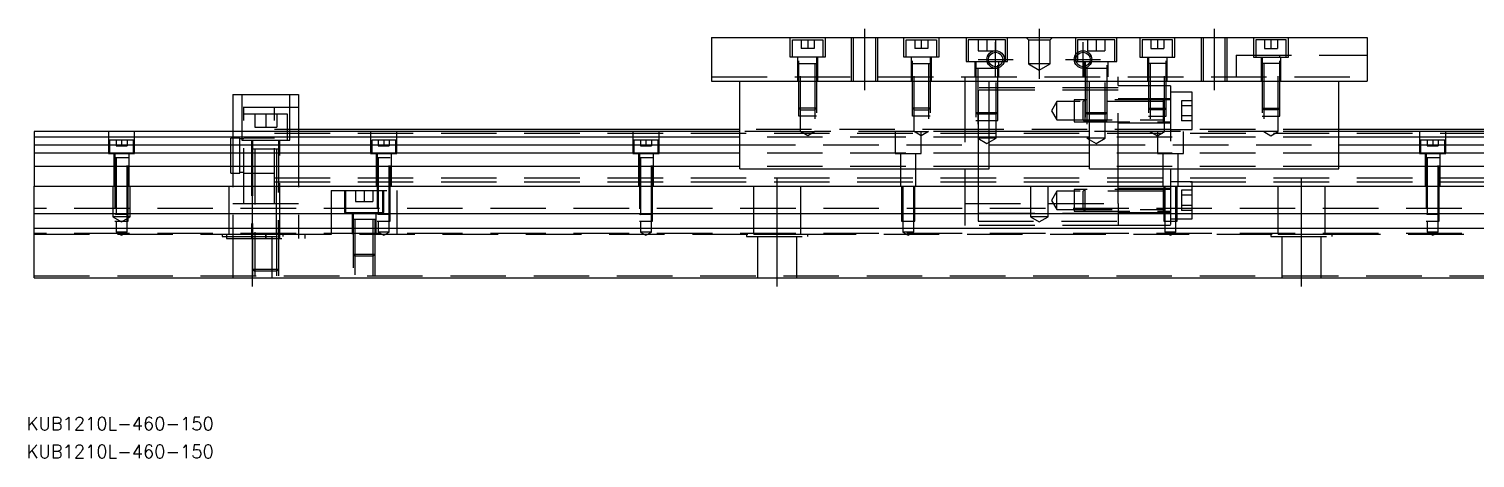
# Model space of a CAD drawing. Extents: x -10 to 660, y -263 to 102.
# Drawn here: x -1.2 to 329.7, y -263.3 to -165.1 of the extents above; entities that cross this region are included whole.
import ezdxf

# ---------------------------------------------------------------- set-up
doc = ezdxf.new("R2010")
doc.units = 0
doc.linetypes.add('CENTER', pattern=[50.8, 31.75, -6.35, 6.35, -6.35])
doc.linetypes.add('DASHED', pattern=[19.05, 12.7, -6.35])
doc.layers.get('0').update_dxf_attribs({"linetype": 'CONTINUOUS'})
doc.layers.add('CENTER', color=1, linetype='CENTER')
doc.styles.get("Standard").update_dxf_attribs({"font": 'txt.shx', "height": 3, "bigfont": 'bigfont.shx'})

# ---------------------------------------------------------------- blocks, each defined once
blk = doc.blocks.new('*U2')
at = {"color": 7, "linetype": 'CONTINUOUS'}
blk.add_text('KUB1210L-460-150', height=3, dxfattribs=at).set_placement((-1.71, -256.93))
blk = doc.blocks.new('*U3')
at = {"color": 7, "linetype": 'CONTINUOUS'}
blk.add_text('KUB1210L-460-150', height=3, dxfattribs=at).set_placement((-1.71, -263.32))

msp = doc.modelspace()

# ---------------------------------------------------------------- linework, layer by layer
at = {"color": 7, "linetype": 'CONTINUOUS'}
for p, q in [((155, -167.06), (305, -167.06)), ((155, -167.06), (155, -177.06)), ((305, -167.06), (305, -177.06)), ((155, -177.06), (305, -177.06)), ((161.5, -197.06), (161.5, -177.06)), ((218.5, -197.06), (218.5, -177.06)), ((241.5, -197.06), (241.5, -177.06)), ((298.5, -197.06), (298.5, -177.06)), ((45.5, -180.06), (45.5, -188.56)), ((45.5, -180.06), (60.5, -180.06)), ((60.5, -180.06), (60.5, -188.56)), ((0, -188.56), (0, -189.812272)), ((161.5, -188.56), (0, -188.56)), ((161.5, -188.06), (60.5, -188.06)), ((241.5, -188.56), (218.5, -188.56)), ((405, -188.06), (298.5, -188.06)), ((460, -188.56), (298.5, -188.56)), ((0, -189.812272), (0, -191.58668)), ((161.5, -189.812272), (0, -189.812272)), ((0, -191.58668), (161.5, -191.58668)), ((0, -191.58668), (0, -193.483076)), ((241.5, -189.812272), (218.5, -189.812272)), ((218.5, -191.58668), (241.5, -191.58668)), ((460, -189.812272), (298.5, -189.812272)), ((298.5, -191.58668), (460, -191.58668)), ((161.5, -193.483076), (0, -193.483076)), ((0, -193.483076), (0, -196.537372)), ((56.000006, -192.56), (49.999994, -192.56)), ((56.000006, -192.56), (49.999994, -192.56)), ((241.5, -193.483076), (218.5, -193.483076)), ((460, -193.483076), (298.5, -193.483076)), ((0, -196.537372), (0, -201.06)), ((161.5, -196.537372), (0, -196.537372)), ((161.5, -197.06), (218.5, -197.06)), ((241.5, -196.537372), (218.5, -196.537372)), ((241.5, -197.06), (298.5, -197.06)), ((460, -196.537372), (298.5, -196.537372)), ((0, -201.06), (460, -201.06)), ((0, -207.36), (0, -201.06)), ((460, -207.36), (0, -207.36)), ((0, -210.76), (0, -207.36)), ((460, -210.76), (0, -210.76)), ((0, -222.06), (0, -210.76)), ((78.000006, -208.66), (72.999994, -208.66)), ((78.000006, -208.66), (72.999994, -208.66)), ((0, -222.06), (460, -222.06))]:
    msp.add_line(p, q, dxfattribs=at)
at = {"color": 3, "linetype": 'DASHED'}
for p, q in [((173, -171.56), (173, -167.06)), ((173.5, -167.56), (180.5, -167.56)), ((173.5, -171.56), (173.5, -167.56)), ((175.5, -167.56), (175.5, -169.56)), ((177, -167.56), (177, -169.56)), ((178.5, -167.56), (178.5, -169.56)), ((180.5, -167.56), (180.5, -171.56)), ((181, -167.06), (181, -171.56)), ((187.000006, -177.06), (187.000006, -167.06)), ((187.5, -177.06), (187.5, -167.06)), ((192.5, -167.06), (192.5, -177.06)), ((192.999994, -167.06), (192.999994, -177.06)), ((199, -171.56), (199, -167.06)), ((199.5, -167.56), (206.5, -167.56)), ((199.5, -171.56), (199.5, -167.56)), ((201.5, -167.56), (201.5, -169.56)), ((203, -167.56), (203, -169.56)), ((204.5, -167.56), (204.5, -169.56)), ((206.5, -167.56), (206.5, -171.56)), ((207, -167.06), (207, -171.56)), ((213.25, -167.06), (213.25, -172.56)), ((222.25, -167.56), (213.75, -167.56)), ((213.75, -167.56), (213.75, -172.56)), ((216, -167.56), (216, -170.06)), ((218, -167.56), (218, -170.06)), ((220, -167.56), (220, -170.06)), ((222.25, -172.56), (222.25, -167.56)), ((222.75, -172.56), (222.75, -167.06)), ((227.5, -167.56), (227, -167.06)), ((227.5, -167.56), (227.5, -173.06)), ((227.5, -167.56), (232.5, -167.56)), ((232.5, -167.56), (233, -167.06)), ((232.5, -173.06), (232.5, -167.56)), ((238.25, -167.06), (238.25, -172.56)), ((247.25, -167.56), (238.75, -167.56)), ((238.75, -167.56), (238.75, -170.49875)), ((241, -167.56), (241, -170.06)), ((243, -167.56), (243, -170.06)), ((245, -167.56), (245, -170.06)), ((247.25, -172.56), (247.25, -167.56)), ((247.75, -172.56), (247.75, -167.06)), ((253, -167.06), (253, -171.56)), ((260.5, -167.56), (253.5, -167.56)), ((253.5, -167.56), (253.5, -171.56)), ((255.5, -167.56), (255.5, -169.56)), ((257, -167.56), (257, -169.56)), ((258.5, -167.56), (258.5, -169.56)), ((260.5, -171.56), (260.5, -167.56)), ((261, -171.56), (261, -167.06)), ((267.000006, -167.06), (267.000006, -177.06)), ((267.5, -167.06), (267.5, -177.06)), ((272.5, -177.06), (272.5, -167.06)), ((272.999994, -177.06), (272.999994, -167.06)), ((279, -167.06), (279, -171.56)), ((286.5, -167.56), (279.5, -167.56)), ((279.5, -167.56), (279.5, -171.56)), ((281.5, -167.56), (281.5, -169.56)), ((283, -167.56), (283, -169.56)), ((284.5, -167.56), (284.5, -169.56)), ((286.5, -171.56), (286.5, -167.56)), ((287, -171.56), (287, -167.06)), ((181, -171.56), (173, -171.56)), ((174.75, -177.06), (174.75, -171.56)), ((175.000006, -185.06), (174.999977, -171.56)), ((177, -169.56), (175.5, -169.56)), ((178.5, -169.56), (177, -169.56)), ((179.000023, -171.56), (178.999994, -185.06)), ((179.25, -171.56), (179.25, -177.06)), ((207, -171.56), (199, -171.56)), ((200.75, -177.06), (200.75, -171.56)), ((201.000006, -185.06), (200.999977, -171.56)), ((203, -169.56), (201.5, -169.56)), ((204.5, -169.56), (203, -169.56)), ((205.000023, -171.56), (204.999994, -185.06)), ((205.25, -171.56), (205.25, -177.06)), ((216, -170.06), (218, -170.06)), ((218, -170.06), (220, -170.06)), ((238.75, -170.49875), (238.75, -170.982968)), ((238.75, -170.982968), (238.75, -172.56)), ((241, -170.06), (243, -170.06)), ((243, -170.06), (245, -170.06)), ((253, -171.56), (261, -171.56)), ((254.75, -171.56), (254.75, -177.06)), ((254.999977, -171.56), (255.000006, -185.06)), ((255.5, -169.56), (257, -169.56)), ((257, -169.56), (258.5, -169.56)), ((258.999994, -185.06), (259.000023, -171.56)), ((259.25, -177.06), (259.25, -171.56)), ((275, -171.06), (275, -176.06)), ((275, -171.06), (305, -171.06)), ((279, -171.56), (287, -171.56)), ((280.75, -171.56), (280.75, -177.06)), ((280.999977, -171.56), (281.000006, -185.06)), ((281.5, -169.56), (283, -169.56)), ((283, -169.56), (284.5, -169.56)), ((284.999994, -185.06), (285.000023, -171.56)), ((285, -171.56), (285, -171.06)), ((285.25, -177.06), (285.25, -171.56)), ((175, -172.955), (179, -172.96)), ((175, -172.96), (175, -172.955)), ((175, -172.965), (175, -172.96)), ((175.35, -188.56), (175.35, -172.96)), ((178.65, -172.96), (178.65, -188.56)), ((179, -172.955), (179, -172.96)), ((179, -172.96), (179, -172.965)), ((201, -172.96), (205, -172.96)), ((201.35, -188.56), (201.35, -172.96)), ((204.65, -172.96), (204.65, -188.56)), ((213.25, -172.56), (222.75, -172.56)), ((215.25, -172.56), (215.25, -176.06)), ((220.500006, -174.16), (215.499994, -174.16)), ((215.500006, -172.56), (215.500006, -186.06)), ((215.9, -174.16), (215.9, -190.06)), ((220.1, -190.06), (220.1, -174.16)), ((220.499994, -186.06), (220.499994, -172.56)), ((220.75, -176.06), (220.75, -172.56)), ((232.5, -173.06), (227.5, -173.06)), ((227.5, -173.06), (230, -174.503376)), ((230, -174.503376), (232.5, -173.06)), ((238.25, -172.56), (247.75, -172.56)), ((240.25, -172.56), (240.25, -176.06)), ((245.500006, -174.16), (240.499994, -174.16)), ((240.500006, -172.56), (240.500006, -186.06)), ((240.9, -174.16), (240.9, -190.06)), ((245.1, -190.06), (245.1, -174.16)), ((245.499994, -186.06), (245.499994, -172.56)), ((245.75, -176.06), (245.75, -172.56)), ((259, -172.96), (255, -172.96)), ((255.35, -172.96), (255.35, -188.56)), ((258.65, -188.56), (258.65, -172.96)), ((285, -172.955), (281, -172.96)), ((281, -172.955), (281, -172.96)), ((281, -172.96), (281, -172.965)), ((281.35, -172.96), (281.35, -188.56)), ((284.65, -188.56), (284.65, -172.96)), ((285, -172.96), (285, -172.955)), ((285, -172.965), (285, -172.96)), ((155, -176.06), (305, -176.06)), ((213, -177.06), (213, -176.06)), ((213, -188.935), (213, -177.06)), ((248, -178.56), (213, -178.56)), ((248, -177.06), (248, -176.06)), ((248, -197.06), (248, -177.06)), ((260, -178.06), (248, -178.06)), ((260, -178.06), (260, -210.06)), ((47.5, -180.06), (47.5, -190.56)), ((58.5, -190.56), (58.5, -180.06)), ((216, -179.06), (216, -184.56)), ((248, -179.06), (216, -179.06)), ((234, -181.71), (232.787564, -183.81)), ((234, -185.91), (234, -181.71)), ((258.4, -181.71), (234, -181.71)), ((260, -181.31), (238, -181.310004)), ((238, -181.310004), (238, -186.309994)), ((240.4, -181.310003), (240.4, -186.309995)), ((245.5, -179.06), (245.1, -179.06)), ((260, -181.06), (248, -181.06)), ((258.4, -186.31), (258.4, -181.31)), ((265, -179.56), (260, -179.56)), ((262.5, -181.500598), (262.5, -186.119402)), ((265, -181.500598), (262.5, -181.500598)), ((265, -188.06), (265, -179.56)), ((60.5, -183.06), (45.5, -183.06)), ((48, -205.06), (48, -183.06)), ((58, -184.56), (48, -184.56)), ((50.5, -184.56), (50.5, -187.56)), ((53, -184.56), (53, -187.56)), ((55, -205.06), (55, -183.06)), ((55.5, -184.56), (55.5, -187.56)), ((58, -188.56), (58, -184.56)), ((179, -183.21), (175, -183.21)), ((175.35, -183.56), (175, -183.21)), ((178.999994, -185.06), (175.000006, -185.06)), ((175.35, -183.56), (178.65, -183.56)), ((179, -183.21), (178.65, -183.56)), ((205, -183.21), (201, -183.21)), ((201.35, -183.56), (201, -183.21)), ((204.999994, -185.06), (201.000006, -185.06)), ((201.35, -183.56), (204.65, -183.56)), ((201.6, -183.659954), (201.6, -183.559986)), ((205, -183.21), (204.65, -183.56)), ((215.5, -184.16), (220.5, -184.16)), ((215.5, -184.16), (215.9, -184.56)), ((220.1, -184.56), (215.9, -184.56)), ((216, -184.56), (216, -197.06)), ((220.1, -184.56), (220.5, -184.16)), ((232.787564, -183.81), (234, -185.91)), ((240.5, -184.16), (245.5, -184.16)), ((240.5, -184.16), (240.9, -184.56)), ((245.1, -184.56), (240.9, -184.56)), ((245.1, -184.56), (245.5, -184.16)), ((255, -183.21), (259, -183.21)), ((255, -183.21), (255.35, -183.56)), ((255.000006, -185.06), (258.999994, -185.06)), ((258.65, -183.56), (255.35, -183.56)), ((258.4, -183.659954), (258.4, -183.559986)), ((258.65, -183.56), (259, -183.21)), ((265, -182.6553), (262.5, -182.6553)), ((265, -184.9647), (262.5, -184.9647)), ((281, -183.21), (285, -183.21)), ((281, -183.21), (281.35, -183.56)), ((281.000006, -185.06), (284.999994, -185.06)), ((284.65, -183.56), (281.35, -183.56)), ((284.65, -183.56), (285, -183.21)), ((17, -188.56), (17, -193.56)), ((23, -193.56), (23, -188.56)), ((45.5, -188.56), (45.5, -213.06)), ((50.5, -187.56), (53, -187.56)), ((53, -187.56), (55.5, -187.56)), ((58, -188.06), (55, -188.06)), ((60.5, -188.06), (58, -188.06)), ((58, -190.56), (58, -188.56)), ((60.5, -188.56), (60.5, -213.06)), ((77, -188.56), (77, -193.56)), ((83, -193.56), (83, -188.56)), ((137, -188.56), (137, -193.56)), ((143, -193.56), (143, -188.56)), ((216, -188.06), (161.5, -188.06)), ((175.35, -188.56), (161.5, -188.56)), ((175.35, -188.56), (178.65, -188.56)), ((177, -189.512628), (175.35, -188.56)), ((178.65, -188.56), (177, -189.512628)), ((201.35, -188.56), (178.65, -188.56)), ((197, -188.56), (197, -193.56)), ((201.35, -188.56), (204.65, -188.56)), ((203, -189.512628), (201.35, -188.56)), ((203, -193.56), (203, -188.56)), ((204.65, -188.56), (203, -189.512628)), ((218.5, -188.56), (204.65, -188.56)), ((215.500006, -186.06), (220.499994, -186.06)), ((260, -188.06), (216, -188.06)), ((234, -185.91), (258.4, -185.91)), ((238, -186.309994), (260, -186.31)), ((240.500006, -186.06), (245.499994, -186.06)), ((255.35, -188.56), (241.5, -188.56)), ((248, -186.56), (260, -186.56)), ((258.65, -188.56), (255.35, -188.56)), ((255.35, -188.56), (257, -189.512628)), ((257, -189.512628), (258.65, -188.56)), ((257, -188.56), (257, -193.56)), ((281.35, -188.56), (258.65, -188.56)), ((260, -188.06), (265, -188.06)), ((260, -188.06), (265, -188.06)), ((265, -186.119402), (262.5, -186.119402)), ((263, -193.56), (263, -188.56)), ((298.5, -188.06), (265, -188.06)), ((284.65, -188.56), (281.35, -188.56)), ((281.35, -188.56), (283, -189.512628)), ((283, -189.512628), (284.65, -188.56)), ((298.5, -188.56), (284.65, -188.56)), ((317, -188.56), (317, -193.56)), ((323, -193.56), (323, -188.56)), ((22.75, -190.56), (17.25, -190.56)), ((17.25, -190.56), (17.25, -193.56)), ((18.75, -190.56), (18.75, -191.86)), ((18.75, -191.86), (20, -191.86)), ((20, -190.56), (20, -191.86)), ((20, -191.86), (21.25, -191.86)), ((21.25, -190.56), (21.25, -191.86)), ((22.75, -193.56), (22.75, -190.56)), ((45, -198.06), (45, -190.06)), ((47.1, -190.06), (45, -190.06)), ((47.1, -198.06), (47.1, -190.06)), ((48, -190.26), (47.1, -190.26)), ((47.5, -190.56), (58.5, -190.56)), ((55, -190.06), (48, -190.06)), ((49.75, -190.56), (49.75, -213.06)), ((50.000006, -190.56), (50.000006, -221.56)), ((55, -188.935), (405, -188.935)), ((55.999994, -221.56), (55.999994, -190.56)), ((56.25, -213.06), (56.25, -190.56)), ((82.75, -190.56), (77.25, -190.56)), ((77.25, -190.56), (77.25, -193.56)), ((78.75, -190.56), (78.75, -191.86)), ((78.75, -191.86), (80, -191.86)), ((80, -190.56), (80, -191.86)), ((80, -191.86), (81.25, -191.86)), ((81.25, -190.56), (81.25, -191.86)), ((82.75, -193.56), (82.75, -190.56)), ((142.75, -190.56), (137.25, -190.56)), ((137.25, -190.56), (137.25, -193.56)), ((138.75, -190.56), (138.75, -191.86)), ((138.75, -191.86), (140, -191.86)), ((140, -190.56), (140, -191.86)), ((140, -191.86), (141.25, -191.86)), ((141.25, -190.56), (141.25, -191.86)), ((142.75, -193.56), (142.75, -190.56)), ((218.5, -189.812272), (161.5, -189.812272)), ((161.5, -191.58668), (218.5, -191.58668)), ((213, -210.06), (213, -188.935)), ((220.1, -190.06), (215.9, -190.06)), ((215.9, -190.06), (218, -191.272436)), ((218, -191.272436), (220.1, -190.06)), ((245.1, -190.06), (240.9, -190.06)), ((240.9, -190.06), (243, -191.272436)), ((298.5, -189.812272), (241.5, -189.812272)), ((241.5, -191.58668), (298.5, -191.58668)), ((243, -191.272436), (245.1, -190.06)), ((322.75, -190.56), (317.25, -190.56)), ((317.25, -190.56), (317.25, -193.56)), ((318.75, -190.56), (318.75, -191.86)), ((318.75, -191.86), (320, -191.86)), ((320, -190.56), (320, -191.86)), ((320, -191.86), (321.25, -191.86)), ((321.25, -190.56), (321.25, -191.86)), ((322.75, -193.56), (322.75, -190.56)), ((17, -193.56), (23, -193.56)), ((18.25, -193.56), (18.25, -201.06)), ((21.5, -194.56), (18.5, -194.56)), ((18.500006, -193.56), (18.500006, -209.06)), ((18.75, -194.56), (18.75, -209.06)), ((21.37533, -194.56), (19.998804, -194.56)), ((21.25, -209.06), (21.25, -194.56)), ((21.499994, -209.06), (21.499994, -193.56)), ((21.75, -201.06), (21.75, -193.56)), ((56.000006, -192.56), (49.999994, -192.56)), ((50.5, -192.56), (50.5, -221.56)), ((55.5, -221.56), (55.5, -192.56)), ((77, -193.56), (83, -193.56)), ((78.25, -193.56), (78.25, -201.06)), ((81.5, -194.56), (78.5, -194.56)), ((78.500006, -193.56), (78.500006, -209.06)), ((78.75, -194.56), (78.75, -209.06)), ((81.37533, -194.56), (79.998804, -194.56)), ((81.25, -209.06), (81.25, -194.56)), ((81.499994, -209.06), (81.499994, -193.56)), ((81.75, -201.06), (81.75, -193.56)), ((137, -193.56), (143, -193.56)), ((138.25, -193.56), (138.25, -201.06)), ((141.5, -194.56), (138.5, -194.56)), ((138.500006, -193.56), (138.500006, -209.06)), ((138.75, -194.56), (138.75, -209.06)), ((141.37533, -194.56), (139.998804, -194.56)), ((141.25, -209.06), (141.25, -194.56)), ((141.499994, -209.06), (141.499994, -193.56)), ((141.75, -201.06), (141.75, -193.56)), ((218.5, -193.483076), (161.5, -193.483076)), ((197, -193.56), (203, -193.56)), ((198.25, -193.56), (198.25, -201.06)), ((201.75, -201.06), (201.75, -193.56)), ((298.5, -193.483076), (241.5, -193.483076)), ((257, -193.56), (263, -193.56)), ((258.25, -193.56), (258.25, -201.06)), ((261.75, -201.06), (261.75, -193.56)), ((317, -193.56), (323, -193.56)), ((318.25, -193.56), (318.25, -201.06)), ((321.5, -194.56), (318.5, -194.56)), ((318.500006, -193.56), (318.500006, -209.06)), ((318.75, -194.56), (318.75, -209.06)), ((321.37533, -194.56), (319.998804, -194.56)), ((321.25, -209.06), (321.25, -194.56)), ((321.499994, -209.06), (321.499994, -193.56)), ((321.75, -201.06), (321.75, -193.56)), ((45, -198.06), (47.1, -198.06)), ((47.1, -197.86), (48, -197.86)), ((48, -198.06), (50, -198.06)), ((50, -198.06), (50.5, -198.06)), ((50.5, -198.06), (55, -198.06)), ((218.5, -196.537372), (161.5, -196.537372)), ((216, -197.06), (216, -201.06)), ((298.5, -196.537372), (241.5, -196.537372)), ((248, -201.06), (248, -197.06)), ((18, -201.06), (18, -208.06)), ((22, -208.06), (22, -201.06)), ((44.638098, -212.06), (44.638098, -201.06)), ((55, -199.185), (405, -199.185)), ((55, -200.06), (405, -200.06)), ((55.361902, -201.06), (55.361902, -212.06)), ((164.638098, -212.06), (164.638098, -201.06)), ((175.361902, -201.06), (175.361902, -212.06)), ((198.500006, -201.06), (198.500006, -207.36)), ((198.75, -201.06), (198.75, -211.56)), ((201.25, -211.56), (201.25, -201.06)), ((201.499994, -207.36), (201.499994, -201.06)), ((216, -201.06), (216, -207.36)), ((228, -201.06), (228, -208.06)), ((232, -208.06), (232, -201.06)), ((260, -201.81), (238, -201.810004)), ((238, -201.810004), (238, -206.809994)), ((240.4, -201.810003), (240.4, -206.809995)), ((248, -205.06), (248, -201.06)), ((260, -201.56), (248, -201.56)), ((258.4, -206.81), (258.4, -201.81)), ((258.500006, -201.06), (258.500006, -207.36)), ((258.75, -201.06), (258.75, -211.56)), ((265, -200.06), (260, -200.06)), ((261.25, -211.56), (261.25, -201.06)), ((261.499994, -207.36), (261.499994, -201.06)), ((265, -208.56), (265, -200.06)), ((284.638098, -212.06), (284.638098, -201.06)), ((295.361902, -201.06), (295.361902, -212.06)), ((45.5, -205.06), (48, -205.06)), ((48, -205.06), (50, -205.06)), ((50, -205.06), (50.5, -205.06)), ((50.5, -205.06), (55, -205.06)), ((55, -205.06), (60.5, -205.06)), ((68, -202.06), (68, -212.06)), ((68, -202.06), (83, -202.06)), ((71, -202.06), (71, -207.06)), ((71.25, -202.06), (71.25, -207.06)), ((73.5, -202.06), (73.5, -204.56)), ((73.5, -204.56), (75.5, -204.56)), ((75.5, -202.06), (75.5, -204.56)), ((75.5, -204.56), (77.5, -204.56)), ((77.5, -202.06), (77.5, -204.56)), ((79.75, -207.06), (79.75, -202.06)), ((80, -207.06), (80, -202.06)), ((81.25, -202.06), (81.5, -202.06)), ((83, -202.06), (83, -212.06)), ((213, -205.06), (248, -205.06)), ((234, -202.21), (232.787564, -204.31)), ((232.787564, -204.31), (234, -206.41)), ((234, -206.41), (234, -202.21)), ((258.4, -202.21), (234, -202.21)), ((248, -205.06), (248, -207.36)), ((262.5, -202.000598), (262.5, -206.619402)), ((265, -202.000598), (262.5, -202.000598)), ((265, -203.1553), (262.5, -203.1553)), ((460, -206.21), (0, -206.21)), ((22, -208.06), (18, -208.06)), ((18, -208.06), (20, -209.2147)), ((18.5, -207.31), (21.5, -207.31)), ((18.5, -207.31), (18.55, -207.36)), ((18.500006, -207.310006), (18.500006, -207.36)), ((18.55, -207.36), (18.75, -207.56)), ((21.25, -207.56), (18.75, -207.56)), ((20, -209.2147), (22, -208.06)), ((21.25, -207.56), (21.45, -207.36)), ((21.45, -207.36), (21.5, -207.31)), ((21.499994, -207.36), (21.499994, -207.310006)), ((71, -207.06), (80, -207.06)), ((72.75, -207.06), (72.75, -212.06)), ((73.000006, -207.06), (73.000006, -221.56)), ((77.999994, -221.56), (77.999994, -207.06)), ((78.25, -212.06), (78.25, -207.06)), ((78.5, -207.31), (81.5, -207.31)), ((78.5, -207.31), (78.55, -207.36)), ((78.500006, -207.310006), (78.500006, -207.36)), ((78.55, -207.36), (78.75, -207.56)), ((81.25, -207.56), (78.75, -207.56)), ((81.25, -207.56), (81.45, -207.36)), ((81.45, -207.36), (81.5, -207.31)), ((81.499994, -207.36), (81.499994, -207.310006)), ((138.5, -207.31), (141.5, -207.31)), ((138.5, -207.31), (138.55, -207.36)), ((138.500006, -207.310006), (138.500006, -207.36)), ((138.55, -207.36), (138.75, -207.56)), ((141.25, -207.56), (138.75, -207.56)), ((141.25, -207.56), (141.45, -207.36)), ((141.45, -207.36), (141.5, -207.31)), ((141.499994, -207.36), (141.499994, -207.310006)), ((198.500006, -207.36), (198.500006, -209.06)), ((201.499994, -209.06), (201.499994, -207.36)), ((248, -207.335918), (213, -207.335918)), ((216, -207.36), (216, -209.06)), ((232, -208.06), (228, -208.06)), ((228, -208.06), (230, -209.2147)), ((230, -209.2147), (232, -208.06)), ((234, -206.41), (258.4, -206.41)), ((238, -206.809994), (260, -206.81)), ((248, -207.06), (260, -207.06)), ((248, -207.36), (248, -210.06)), ((258.500006, -207.36), (258.500006, -209.06)), ((261.499994, -209.06), (261.499994, -207.36)), ((265, -205.4647), (262.5, -205.4647)), ((265, -206.619402), (262.5, -206.619402)), ((318.5, -207.31), (321.5, -207.31)), ((318.5, -207.31), (318.55, -207.36)), ((318.500006, -207.310006), (318.500006, -207.36)), ((318.55, -207.36), (318.75, -207.56)), ((321.25, -207.56), (318.75, -207.56)), ((321.25, -207.56), (321.45, -207.36)), ((321.45, -207.36), (321.5, -207.31)), ((321.499994, -207.36), (321.499994, -207.310006)), ((18.500006, -209.06), (21.499994, -209.06)), ((18.75, -209.06), (18.75, -211.56)), ((21.25, -211.56), (18.75, -211.56)), ((18.75, -211.56), (20, -212.281688)), ((20, -212.281688), (21.25, -211.56)), ((21.25, -211.56), (21.25, -209.06)), ((78.000006, -208.66), (72.999994, -208.66)), ((73.4, -208.66), (73.4, -221.56)), ((77.6, -221.56), (77.6, -208.66)), ((78.500006, -209.06), (81.499994, -209.06)), ((78.75, -209.06), (78.75, -211.56)), ((81.25, -211.56), (78.75, -211.56)), ((78.75, -211.56), (80, -212.281688)), ((80, -212.281688), (81.25, -211.56)), ((81.25, -211.56), (81.25, -209.06)), ((138.500006, -209.06), (141.499994, -209.06)), ((138.75, -209.06), (138.75, -211.56)), ((141.25, -211.56), (138.75, -211.56)), ((138.75, -211.56), (140, -212.281688)), ((140, -212.281688), (141.25, -211.56)), ((141.25, -211.56), (141.25, -209.06)), ((198.500006, -209.06), (201.499994, -209.06)), ((201.25, -211.56), (198.75, -211.56)), ((198.75, -211.56), (200, -212.281688)), ((200, -212.281688), (201.25, -211.56)), ((248, -210.06), (213, -210.06)), ((216, -209.06), (248, -209.06)), ((260, -210.06), (248, -210.06)), ((258.500006, -209.06), (261.499994, -209.06)), ((261.25, -211.56), (258.75, -211.56)), ((258.75, -211.56), (260, -212.281688)), ((260, -208.56), (265, -208.56)), ((260, -212.281688), (261.25, -211.56)), ((318.500006, -209.06), (321.499994, -209.06)), ((318.75, -209.06), (318.75, -211.56)), ((321.25, -211.56), (318.75, -211.56)), ((318.75, -211.56), (320, -212.281688)), ((320, -212.281688), (321.25, -211.56)), ((321.25, -211.56), (321.25, -209.06)), ((460, -211.91), (0, -211.91)), ((0, -212.06), (44.638098, -212.06)), ((43, -212.06), (43, -212.56)), ((43, -212.56), (57, -212.56)), ((44, -212.06), (44, -213.06)), ((44, -213.06), (62, -213.06)), ((44.638098, -212.06), (55.361902, -212.06)), ((45.5, -212.56), (45.5, -222.06)), ((53, -212.06), (53, -213.06)), ((53, -213.06), (53, -212.06)), ((54.5, -222.06), (54.5, -212.56)), ((55.361902, -212.06), (164.638098, -212.06)), ((57, -212.56), (57, -212.06)), ((62, -213.06), (62, -212.06)), ((163, -212.06), (163, -212.56)), ((163, -212.56), (177, -212.56)), ((164.638098, -212.06), (175.361902, -212.06)), ((165.5, -212.56), (165.5, -222.06)), ((174.5, -222.06), (174.5, -212.56)), ((175.361902, -212.06), (284.638098, -212.06)), ((177, -212.56), (177, -212.06)), ((283, -212.06), (283, -212.56)), ((283, -212.56), (297, -212.56)), ((284.638098, -212.06), (295.361902, -212.06)), ((285.5, -212.56), (285.5, -222.06)), ((294.5, -222.06), (294.5, -212.56)), ((295.361902, -212.06), (404.638098, -212.06)), ((297, -212.56), (297, -212.06)), ((73, -216.66), (78, -216.66)), ((73, -216.66), (73.4, -217.06)), ((77.6, -217.06), (73.4, -217.06)), ((77.6, -217.06), (78, -216.66)), ((0, -221.56), (460, -221.56)), ((50, -220.06), (56, -220.06)), ((50, -220.06), (50.5, -220.56)), ((55.5, -220.56), (50.5, -220.56)), ((55.5, -220.56), (56, -220.06))]:
    msp.add_line(p, q, dxfattribs=at)
at = {"color": 3, "linetype": 'CONTINUOUS'}
for p, q in [((240.4, -181.310003), (240.000003, -181.71)), ((240.000005, -185.91), (240.000005, -181.71)), ((240.4, -186.309995), (240.000005, -185.91)), ((240.4, -201.810003), (240.000003, -202.21)), ((240.000005, -206.41), (240.000005, -202.21)), ((240.4, -206.809995), (240.000005, -206.41))]:
    msp.add_line(p, q, dxfattribs=at)
for centre in [(220, -172.06), (240, -172.06)]:
    msp.add_circle(centre, 2, dxfattribs=at)
at = {"color": 7, "linetype": 'CONTINUOUS'}
for centre in [(220, -172.06), (240, -172.06)]:
    msp.add_circle(centre, 1.65, dxfattribs=at)
at = {"layer": 'CENTER', "color": 1, "linetype": 'CENTER'}
for p, q in [((190, -165.06), (190, -179.06)), ((230, -165.06), (230, -176.503376)), ((270, -165.06), (270, -179.06)), ((220, -176.06), (220, -168.06)), ((240, -176.06), (240, -168.06)), ((216, -172.06), (224, -172.06)), ((236, -172.06), (244, -172.06)), ((50, -224.06), (50, -199.06)), ((170, -224.06), (170, -199.06)), ((290, -224.06), (290, -199.06))]:
    msp.add_line(p, q, dxfattribs=at)

# ---------------------------------------------------------------- block references
at = {"color": 7, "linetype": 'CONTINUOUS'}
for name in ['*U2', '*U3']:
    msp.add_blockref(name, (0, 0), dxfattribs=at)

doc.saveas('drawing.dxf')
